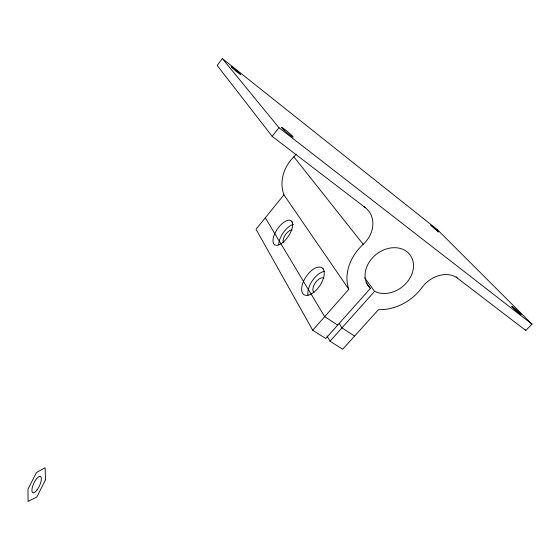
<?xml version="1.0" encoding="UTF-8"?>
<svg xmlns="http://www.w3.org/2000/svg" width="560" height="560" viewBox="0 0 560 560"><rect width="100%" height="100%" fill="white"/><g stroke="black" fill="none" stroke-linecap="round" stroke-linejoin="round"><path stroke-width="0.84" d="M222.306 58.534L217.203 65.485L272.167 136.346L365.183 207.543A27.181 22.82 -39.3 0 1 363.216 244.314A45.255 36.225 -37.6 0 0 348.796 289.268L312.718 330.26L325.759 338.506L370.391 288.372A26.019 20.825 -37.6 0 1 383.656 249.949A26.019 20.825 -37.6 0 1 412.979 270.452A26.019 20.825 -37.6 0 1 374.619 291.333L330.043 341.215L342.72 349.223L378.497 309.638A45.255 36.225 -37.6 0 0 422.072 287.434A25.228 19.257 -37.7 0 1 457.359 278.103L525.784 330.477L532 324.177L437.465 229.74L222.306 58.534L278.957 127.687L532 324.177M272.167 136.346L278.957 127.687M296.079 154.315A21.581 19.53 -47.7 0 1 293.853 156.821A36.197 31.626 -43.4 0 0 283.941 194.81L256.025 229.25L312.718 330.26M436.863 230.419L437.465 229.74M337.68 325.115L324.674 316.673L265.3 217.805M354.585 336.098L341.95 327.894L339.241 323.526M524.608 329.273L525.784 330.477M456.176 276.85L457.359 278.103M364.07 206.276L365.183 207.543M293.853 156.821L363.216 244.314M322.854 268.541L323.225 269.031M364.623 277.795L374.619 291.333M366.058 282.478L370.391 288.372M283.941 194.81L348.796 289.268M326.963 335.923L330.043 341.215M291.886 221.606L292.138 222.047M278.698 244.811A14.483 6.629 -55.5 0 1 283.514 232.372A14.483 6.629 -55.5 0 1 293.461 224.364M308.042 295.372A16.114 8.288 -55.8 0 1 312.382 280.665A16.114 8.288 -55.8 0 1 324.485 271.362M314.013 292.67A8.785 4.522 -55.8 0 1 315.315 282.856A8.785 4.522 -55.8 0 1 323.953 278.18M283.206 242.207A7.896 3.612 -55.5 0 1 285.677 234.395A7.896 3.612 -55.5 0 1 292.054 229.964M45.486 479.857L36.827 497.007L28.056 501.466L28 489.118L36.407 472.549L45.115 467.761L45.486 479.857M438.627 231.896L430.843 225.211L438.627 231.896M36.995 490.021A8.96 3.101 -65 0 0 40.516 476.518A8.96 3.101 -65 0 0 32.375 487.221A8.96 3.101 -65 0 0 36.995 490.021M313.572 292.46A16.191 8.204 -55.9 0 0 322.434 268.121A16.191 8.204 -55.9 0 0 302.82 283.052A16.191 8.204 -55.9 0 0 313.572 292.46M283.024 242.27A14.553 6.552 -55.6 0 0 291.249 220.892A14.553 6.552 -55.6 0 0 274.204 235.074A14.553 6.552 -55.6 0 0 283.024 242.27M513.695 308.539A6.279 0.392 41.2 0 0 521.136 314.622A6.279 0.392 41.2 0 0 514.43 308.273A6.279 0.392 41.2 0 0 513.695 308.539M284.074 130.179A7.574 0.602 39.9 0 0 293.174 137.109A7.574 0.602 39.9 0 0 284.837 129.458A7.574 0.602 39.9 0 0 284.074 130.179M233.149 68.677A6.181 0.385 39.7 0 0 240.604 74.445A6.181 0.385 39.7 0 0 233.807 68.362A6.181 0.385 39.7 0 0 233.149 68.677"/></g></svg>
